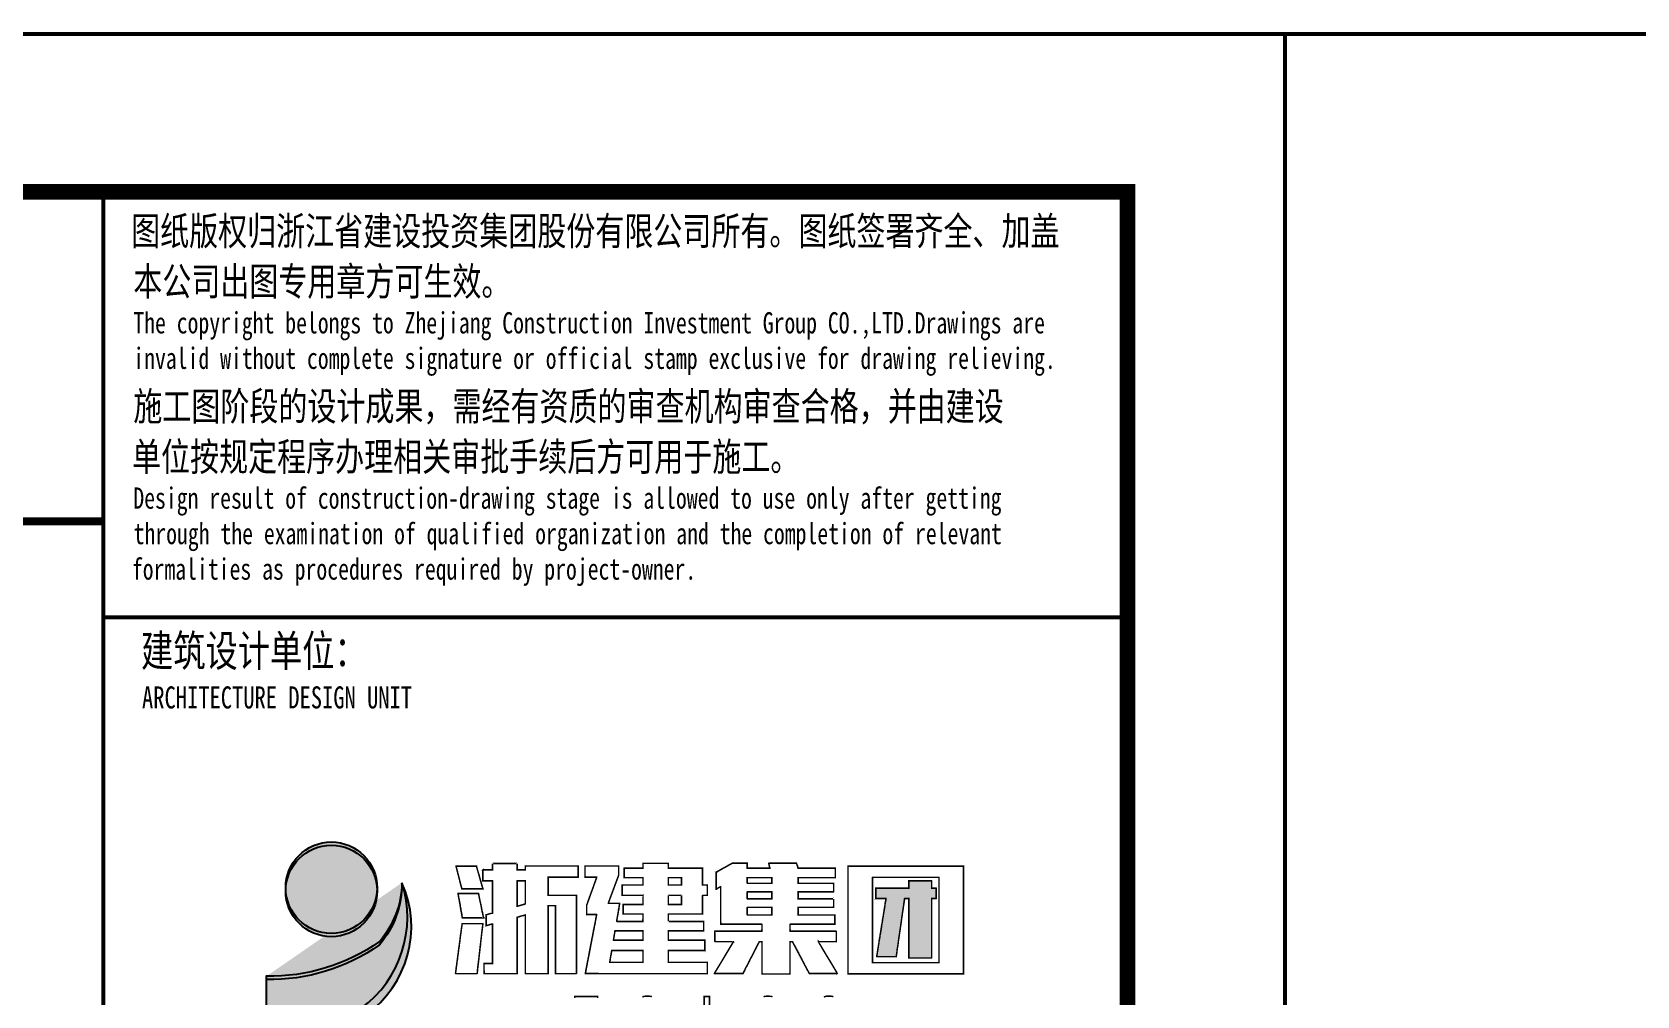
# Model space of a CAD drawing. Extents: x 1738711 to 2346805, y 1189731 to 2516152.
# Drawn here: x 2077614 to 2087799, y 2427618 to 2433732 of the extents above; entities that cross this region are included whole.
import ezdxf
from ezdxf.enums import TextEntityAlignment as Align

# ---------------------------------------------------------------- set-up
doc = ezdxf.new("R2010")
doc.units = 0
doc.header["$LTSCALE"] = 1000
doc.header["$MEASUREMENT"] = 0
for name, color, linetype in [('A-文字', 7, 'Continuous'), ('PUB_TAB', 7, 'Continuous'), ('TK', 4, 'Continuous')]:
    doc.layers.add(name, color=color, linetype=linetype)
doc.styles.add('宋体', font='SIMSUN.TTF', dxfattribs={"width": 0.75})

# ---------------------------------------------------------------- blocks, each defined once
blk = doc.blocks.new('资质')
h = blk.add_hatch(color=1)
h.dxf.hatch_style = 1
edge = h.paths.add_edge_path()
edge.add_arc((1697, 4285), 290, 0, 360)
h = blk.add_hatch(color=1)
h.dxf.hatch_style = 1
edge = h.paths.add_edge_path()
edge.add_arc((1697, 4264), 290, 0, 360)
h = blk.add_hatch(color=172)
h.dxf.hatch_style = 1
edge = h.paths.add_edge_path()
edge.add_arc((1560, 4326), 584, 319.0868, 358.9838, ccw=False)
edge.add_arc((1305, 4938), 1215, 269.0491, 305.0252, ccw=False)
edge.add_line((1284, 3723), (1284, 3353))
edge.add_arc((1232, 4706), 1354, 272.2027, 299.0239)
edge.add_arc((1467, 4096), 712, 306.3432, 377.9475)
h = blk.add_hatch(color=172)
h.dxf.hatch_style = 1
edge = h.paths.add_edge_path()
edge.add_arc((1548, 4309), 596, -40.4752, 0.596, ccw=False)
edge.add_arc((1305, 4917), 1215, 269.0491, 305.0252, ccw=False)
edge.add_line((1284, 3702), (1284, 3332))
edge.add_arc((1299, 4693), 1361, 269.4018, 296.9937)
edge.add_arc((1525, 4036), 680, 305.1311, 384.2469)
at = {"layer": 'A-文字'}
h = blk.add_hatch(color=256, dxfattribs=at)
h.dxf.hatch_style = 1
h.paths.add_polyline_path([(5507, 4216), (5518, 4216), (5524, 4216), (5534, 4216), (5535, 4217), (5535, 4242), (5535, 4255), (5535, 4280), (5534, 4282), (5524, 4282), (5518, 4282), (5507, 4282), (5507, 4300), (5507, 4309), (5507, 4327), (5505, 4329), (5449, 4329), (5420, 4329), (5364, 4329), (5364, 4328), (5362, 4328), (5362, 4310), (5362, 4301), (5362, 4282), (5278, 4282), (5236, 4282), (5153, 4282), (5152, 4280), (5152, 4256), (5152, 4243), (5152, 4218), (5152, 4217), (5153, 4216), (5178, 4216), (5191, 4216), (5217, 4216), (5217, 4214), (5217, 4213), (5216, 4208), (5216, 4206), (5215, 4201), (5214, 4199), (5214, 4198), (5214, 4196), (5213, 4190), (5212, 4187), (5211, 4180), (5211, 4178), (5211, 4177), (5211, 4176), (5210, 4169), (5209, 4166), (5208, 4159), (5208, 4158), (5208, 4157), (5207, 4155), (5207, 4150), (5206, 4148), (5205, 4143), (5205, 4141), (5205, 4140), (5205, 4138), (5204, 4132), (5203, 4129), (5202, 4122), (5202, 4120), (5202, 4119), (5201, 4117), (5200, 4111), (5200, 4108), (5199, 4101), (5198, 4100), (5198, 4099), (5198, 4097), (5197, 4090), (5196, 4087), (5195, 4081), (5195, 4079), (5195, 4078), (5195, 4076), (5194, 4071), (5194, 4069), (5193, 4064), (5192, 4062), (5192, 4061), (5192, 4059), (5191, 4053), (5190, 4050), (5189, 4043), (5189, 4042), (5189, 4041), (5189, 4039), (5188, 4032), (5187, 4029), (5186, 4023), (5186, 4021), (5186, 4020), (5185, 4018), (5184, 4012), (5184, 4009), (5183, 4002), (5182, 4000), (5182, 3999), (5182, 3997), (5181, 3991), (5180, 3988), (5179, 3981), (5179, 3980), (5179, 3979), (5179, 3977), (5178, 3972), (5178, 3970), (5177, 3965), (5176, 3963), (5176, 3962), (5176, 3960), (5175, 3954), (5174, 3951), (5173, 3944), (5173, 3942), (5173, 3941), (5173, 3939), (5172, 3933), (5171, 3930), (5170, 3923), (5170, 3922), (5170, 3921), (5169, 3919), (5168, 3912), (5168, 3909), (5167, 3903), (5166, 3901), (5166, 3900), (5166, 3898), (5165, 3893), (5165, 3891), (5164, 3886), (5164, 3884), (5164, 3883), (5163, 3881), (5162, 3875), (5162, 3872), (5161, 3865), (5160, 3864), (5160, 3863), (5160, 3861), (5160, 3858), (5159, 3856), (5159, 3853), (5158, 3851), (5158, 3849), (5159, 3847), (5208, 3847), (5232, 3847), (5281, 3847), (5282, 3849), (5284, 3862), (5285, 3868), (5287, 3881), (5287, 3883), (5287, 3884), (5287, 3885), (5290, 3906), (5292, 3916), (5295, 3937), (5295, 3938), (5295, 3939), (5295, 3941), (5298, 3959), (5299, 3969), (5302, 3987), (5302, 3989), (5302, 3990), (5303, 3991), (5305, 4010), (5307, 4019), (5309, 4038), (5310, 4040), (5310, 4041), (5310, 4042), (5313, 4061), (5314, 4070), (5317, 4089), (5317, 4090), (5317, 4091), (5317, 4093), (5320, 4111), (5321, 4121), (5324, 4139), (5324, 4141), (5325, 4142), (5325, 4143), (5327, 4162), (5329, 4172), (5331, 4190), (5332, 4192), (5332, 4193), (5332, 4194), (5333, 4202), (5334, 4205), (5335, 4213), (5335, 4215), (5336, 4216), (5346, 4216), (5352, 4216), (5362, 4216), (5362, 4065), (5362, 3990), (5362, 3840), (5364, 3839), (5420, 3839), (5449, 3839), (5506, 3839), (5507, 3841), (5507, 3991), (5507, 4066)])
at = {"color": 172}
for points in [[(2145, 4315, -0.175863), (2002, 3943, -0.158277), (1284, 3723), (1284, 3353, 0.117567), (1889, 3522, 0.323012)], [(2145, 4315, -0.18115), (2002, 3922, -0.158277), (1284, 3702), (1284, 3332, 0.120977), (1916, 3480, 0.359607)]]:
    blk.add_lwpolyline(points, format="xyb", close=True, dxfattribs=at)
at = {"color": 1}
for centre in [(1697, 4285), (1697, 4264)]:
    blk.add_circle(centre, 290, dxfattribs=at)
at = {"layer": 'A-文字', "const_width": 9.6}
for points in [[(2579, 4278), (2605, 4278), (2659, 4278), (2658, 4282), (2657, 4285), (2655, 4290), (2654, 4295), (2653, 4298), (2651, 4304), (2650, 4309), (2649, 4312), (2647, 4318), (2646, 4323), (2645, 4326), (2643, 4332), (2642, 4337), (2641, 4340), (2639, 4346), (2638, 4351), (2637, 4354), (2635, 4360), (2635, 4364), (2634, 4367), (2632, 4371), (2632, 4373), (2632, 4374), (2631, 4376), (2629, 4381), (2628, 4384), (2627, 4390), (2625, 4395), (2624, 4398), (2623, 4404), (2621, 4409), (2620, 4412), (2619, 4418), (2618, 4419), (2618, 4420), (2618, 4422), (2566, 4422), (2540, 4422), (2488, 4422), (2488, 4421), (2488, 4421), (2488, 4420), (2490, 4414), (2491, 4411), (2492, 4406), (2492, 4405), (2493, 4404), (2493, 4404), (2495, 4393), (2497, 4388), (2499, 4377), (2500, 4376), (2500, 4376), (2500, 4375), (2503, 4363), (2505, 4357), (2507, 4346), (2508, 4345), (2508, 4344), (2508, 4344), (2511, 4333), (2512, 4328), (2515, 4317), (2515, 4316), (2515, 4316), (2515, 4315), (2518, 4303), (2520, 4297), (2523, 4286), (2524, 4282), (2524, 4281), (2525, 4278)], [(2751, 3740), (2792, 3740), (2875, 3740), (2875, 3741), (2875, 3741), (2876, 3741), (2876, 3884), (2876, 3955), (2876, 4097), (2893, 4102), (2901, 4105), (2918, 4109), (2922, 4110), (2924, 4111), (2928, 4112), (2928, 3964), (2928, 3890), (2928, 3741), (2928, 3741), (2929, 3741), (2929, 3740), (2986, 3740), (3015, 3740), (3072, 3740), (3072, 3740), (3072, 3741), (3073, 3741), (3073, 3913), (3073, 3999), (3073, 4171), (3091, 4171), (3100, 4171), (3119, 4171), (3119, 3999), (3119, 3913), (3119, 3741), (3119, 3741), (3119, 3740), (3119, 3740), (3172, 3740), (3198, 3740), (3251, 3740), (3252, 3741), (3252, 3741), (3253, 3742), (3253, 3939), (3253, 4038), (3253, 4235), (3252, 4235), (3252, 4236), (3252, 4236), (3180, 4236), (3145, 4236), (3073, 4236), (3073, 4237), (3073, 4237), (3073, 4237), (3073, 4283), (3073, 4306), (3073, 4352), (3148, 4352), (3186, 4352), (3262, 4352), (3262, 4353), (3262, 4353), (3263, 4353), (3263, 4381), (3263, 4395), (3263, 4423), (3129, 4423), (3062, 4423), (2929, 4423), (2929, 4422), (2928, 4422), (2928, 4422), (2928, 4412), (2928, 4408), (2928, 4398), (2907, 4398), (2897, 4398), (2876, 4398), (2876, 4414), (2876, 4422), (2876, 4438), (2876, 4437), (2875, 4438), (2875, 4438), (2813, 4438), (2782, 4438), (2721, 4438), (2721, 4438), (2720, 4437), (2720, 4438), (2720, 4422), (2720, 4414), (2720, 4398), (2695, 4398), (2683, 4398), (2658, 4398), (2659, 4398), (2658, 4397), (2658, 4398), (2658, 4370), (2658, 4356), (2658, 4328), (2682, 4328), (2695, 4328), (2719, 4328), (2719, 4327), (2719, 4327), (2720, 4327), (2720, 4246), (2720, 4206), (2720, 4125), (2719, 4125), (2718, 4124), (2718, 4123), (2710, 4122), (2707, 4121), (2699, 4119), (2693, 4117), (2690, 4116), (2684, 4114), (2682, 4114), (2681, 4114), (2680, 4113), (2680, 4113), (2679, 4113), (2679, 4113), (2679, 4085), (2679, 4072), (2679, 4044), (2687, 4046), (2690, 4047), (2698, 4049), (2706, 4052), (2711, 4053), (2719, 4054), (2719, 4054), (2720, 4054), (2720, 4054), (2720, 3954), (2720, 3904), (2720, 3804), (2699, 3804), (2688, 3804), (2667, 3804), (2667, 3804), (2667, 3803), (2666, 3803), (2666, 3784), (2666, 3774), (2666, 3754), (2667, 3754), (2667, 3754), (2667, 3754), (2667, 3749), (2667, 3746), (2667, 3741), (2668, 3741), (2668, 3740), (2668, 3740)], [(3666, 3740), (3805, 3740), (4083, 3740), (4083, 3740), (4083, 3741), (4083, 3741), (4083, 3768), (4083, 3782), (4083, 3810), (4083, 3810), (4083, 3810), (4083, 3811), (3984, 3811), (3935, 3811), (3836, 3811), (3836, 3841), (3836, 3856), (3836, 3887), (3928, 3887), (3974, 3887), (4066, 3887), (4066, 3887), (4066, 3888), (4067, 3887), (4067, 3913), (4067, 3926), (4067, 3952), (3975, 3952), (3929, 3952), (3837, 3952), (3837, 3952), (3836, 3953), (3836, 3953), (3836, 3976), (3836, 3988), (3836, 4011), (3836, 4011), (3837, 4011), (3837, 4011), (3926, 4011), (3970, 4011), (4059, 4011), (4059, 4012), (4060, 4012), (4060, 4012), (4060, 4035), (4060, 4047), (4060, 4070), (4060, 4070), (4059, 4070), (4059, 4071), (3970, 4071), (3926, 4071), (3837, 4071), (3837, 4071), (3836, 4072), (3836, 4071), (3836, 4090), (3836, 4099), (3836, 4118), (3923, 4118), (3966, 4118), (4052, 4118), (4052, 4119), (4052, 4119), (4053, 4119), (4053, 4165), (4053, 4188), (4053, 4235), (4053, 4235), (4054, 4236), (4054, 4236), (4066, 4236), (4071, 4236), (4083, 4236), (4083, 4237), (4083, 4237), (4083, 4237), (4083, 4262), (4083, 4275), (4083, 4300), (4083, 4301), (4082, 4301), (4082, 4302), (4070, 4302), (4065, 4302), (4053, 4302), (4054, 4302), (4053, 4302), (4053, 4302), (4053, 4345), (4053, 4366), (4053, 4408), (4052, 4408), (4052, 4409), (4052, 4409), (3966, 4409), (3923, 4409), (3836, 4409), (3836, 4420), (3836, 4426), (3836, 4438), (3836, 4438), (3835, 4438), (3835, 4439), (3771, 4439), (3739, 4439), (3675, 4439), (3675, 4439), (3675, 4438), (3675, 4438), (3675, 4426), (3675, 4421), (3675, 4409), (3627, 4409), (3604, 4409), (3556, 4409), (3556, 4409), (3556, 4408), (3555, 4408), (3555, 4385), (3555, 4373), (3555, 4350), (3556, 4350), (3556, 4349), (3556, 4349), (3604, 4349), (3627, 4349), (3675, 4349), (3675, 4330), (3675, 4320), (3675, 4302), (3623, 4302), (3597, 4302), (3545, 4302), (3545, 4301), (3544, 4301), (3543, 4301), (3543, 4275), (3543, 4262), (3543, 4236), (3595, 4236), (3621, 4236), (3673, 4236), (3673, 4236), (3674, 4235), (3675, 4236), (3675, 4213), (3675, 4201), (3675, 4178), (3624, 4178), (3599, 4178), (3549, 4178), (3549, 4154), (3549, 4143), (3549, 4119), (3549, 4119), (3549, 4119), (3549, 4118), (3600, 4118), (3625, 4118), (3675, 4118), (3675, 4099), (3675, 4090), (3675, 4071), (3674, 4072), (3674, 4071), (3674, 4071), (3608, 4071), (3575, 4071), (3509, 4071), (3508, 4072), (3508, 4073), (3508, 4075), (3513, 4104), (3516, 4118), (3520, 4147), (3521, 4148), (3521, 4149), (3521, 4150), (3523, 4163), (3524, 4169), (3526, 4182), (3527, 4183), (3527, 4184), (3527, 4186), (3498, 4186), (3484, 4186), (3455, 4186), (3455, 4186), (3455, 4187), (3455, 4188), (3481, 4258), (3494, 4293), (3520, 4363), (3520, 4387), (3520, 4399), (3520, 4423), (3435, 4423), (3392, 4423), (3307, 4423), (3307, 4423), (3307, 4422), (3307, 4422), (3307, 4394), (3307, 4381), (3307, 4353), (3307, 4353), (3307, 4353), (3307, 4352), (3337, 4352), (3351, 4352), (3381, 4352), (3381, 4352), (3381, 4351), (3381, 4350), (3378, 4343), (3377, 4339), (3374, 4332), (3373, 4329), (3373, 4327), (3372, 4324), (3370, 4321), (3370, 4319), (3368, 4316), (3367, 4312), (3367, 4311), (3366, 4308), (3363, 4301), (3362, 4298), (3360, 4292), (3359, 4288), (3358, 4287), (3357, 4284), (3356, 4280), (3355, 4278), (3354, 4275), (3353, 4272), (3352, 4270), (3351, 4267), (3349, 4260), (3347, 4257), (3345, 4251), (3344, 4248), (3343, 4246), (3342, 4243), (3340, 4236), (3339, 4233), (3336, 4227), (3335, 4224), (3335, 4222), (3334, 4219), (3332, 4215), (3332, 4214), (3330, 4210), (3329, 4207), (3329, 4205), (3328, 4202), (3325, 4196), (3324, 4193), (3322, 4186), (3321, 4183), (3320, 4181), (3319, 4178), (3318, 4176), (3317, 4174), (3317, 4172), (3317, 4149), (3317, 4138), (3317, 4115), (3317, 4116), (3317, 4115), (3317, 4115), (3342, 4115), (3355, 4115), (3380, 4115), (3381, 4114), (3381, 4113), (3380, 4112), (3380, 4111), (3380, 4110), (3380, 4108), (3378, 4101), (3378, 4098), (3376, 4091), (3376, 4090), (3376, 4089), (3376, 4087), (3374, 4081), (3374, 4077), (3372, 4071), (3372, 4069), (3372, 4068), (3372, 4067), (3371, 4061), (3370, 4059), (3369, 4053), (3369, 4052), (3369, 4051), (3368, 4049), (3367, 4043), (3366, 4039), (3365, 4033), (3365, 4031), (3365, 4030), (3364, 4029), (3363, 4023), (3363, 4021), (3362, 4015), (3361, 4014), (3361, 4013), (3361, 4011), (3360, 4005), (3359, 4001), (3358, 3995), (3357, 3993), (3357, 3992), (3357, 3991), (3356, 3984), (3355, 3981), (3354, 3974), (3353, 3973), (3353, 3972), (3353, 3970), (3352, 3965), (3351, 3962), (3350, 3957), (3350, 3955), (3350, 3954), (3350, 3953), (3348, 3946), (3348, 3943), (3346, 3936), (3346, 3935), (3346, 3934), (3346, 3932), (3344, 3925), (3344, 3922), (3342, 3915), (3342, 3914), (3342, 3913), (3342, 3911), (3341, 3906), (3340, 3903), (3339, 3898), (3339, 3897), (3339, 3896), (3338, 3894), (3337, 3887), (3336, 3884), (3335, 3877), (3335, 3876), (3335, 3875), (3334, 3873), (3333, 3868), (3333, 3865), (3332, 3860), (3331, 3858), (3331, 3858), (3331, 3856), (3330, 3849), (3329, 3846), (3328, 3839), (3327, 3838), (3327, 3837), (3327, 3835), (3326, 3829), (3325, 3825), (3324, 3819), (3323, 3817), (3323, 3816), (3323, 3815), (3322, 3809), (3321, 3807), (3320, 3801), (3320, 3800), (3320, 3799), (3320, 3797), (3318, 3791), (3318, 3787), (3316, 3781), (3316, 3779), (3316, 3778), (3316, 3777), (3314, 3770), (3314, 3767), (3312, 3760), (3312, 3758), (3312, 3758), (3312, 3756), (3311, 3751), (3310, 3748), (3309, 3743), (3309, 3742), (3309, 3741), (3310, 3741), (3341, 3741), (3357, 3741), (3388, 3741), (3388, 3740), (3388, 3740), (3388, 3740)], [(4501, 3737), (4537, 3737), (4607, 3737), (4607, 3738), (4608, 3738), (4608, 3738), (4608, 3820), (4608, 3860), (4608, 3942), (4609, 3942), (4609, 3942), (4609, 3943), (4614, 3943), (4617, 3943), (4623, 3943), (4624, 3941), (4624, 3941), (4625, 3939), (4627, 3935), (4628, 3933), (4631, 3929), (4631, 3929), (4631, 3928), (4631, 3928), (4633, 3924), (4634, 3922), (4637, 3917), (4637, 3917), (4637, 3917), (4637, 3917), (4640, 3912), (4641, 3910), (4643, 3905), (4644, 3905), (4644, 3904), (4644, 3904), (4646, 3900), (4647, 3898), (4649, 3893), (4650, 3893), (4650, 3893), (4650, 3893), (4652, 3889), (4653, 3886), (4655, 3882), (4656, 3882), (4656, 3882), (4656, 3881), (4658, 3877), (4659, 3875), (4661, 3871), (4662, 3871), (4662, 3870), (4662, 3870), (4664, 3866), (4665, 3864), (4667, 3859), (4668, 3859), (4668, 3859), (4668, 3859), (4670, 3854), (4672, 3852), (4674, 3847), (4674, 3846), (4674, 3846), (4675, 3846), (4677, 3842), (4678, 3840), (4680, 3835), (4680, 3835), (4680, 3835), (4681, 3835), (4683, 3830), (4684, 3828), (4686, 3824), (4686, 3824), (4686, 3824), (4687, 3823), (4689, 3819), (4690, 3817), (4692, 3813), (4692, 3812), (4692, 3812), (4693, 3812), (4695, 3807), (4696, 3805), (4699, 3800), (4699, 3800), (4699, 3800), (4699, 3799), (4701, 3795), (4702, 3793), (4705, 3789), (4705, 3788), (4705, 3788), (4705, 3788), (4707, 3784), (4708, 3782), (4711, 3777), (4711, 3777), (4711, 3777), (4711, 3777), (4713, 3772), (4714, 3770), (4717, 3766), (4717, 3766), (4717, 3766), (4717, 3765), (4719, 3761), (4721, 3759), (4723, 3755), (4726, 3749), (4727, 3746), (4731, 3741), (4801, 3741), (4836, 3741), (4906, 3741), (4906, 3740), (4906, 3740), (4906, 3740), (4907, 3741), (4907, 3742), (4907, 3743), (4860, 3822), (4836, 3861), (4789, 3940), (4789, 3941), (4789, 3941), (4789, 3942), (4789, 3942), (4789, 3943), (4789, 3943), (4789, 3944), (4790, 3943), (4790, 3943), (4834, 3943), (4856, 3943), (4900, 3943), (4901, 3943), (4901, 3944), (4902, 3944), (4902, 3970), (4902, 3982), (4902, 4007), (4901, 4008), (4901, 4008), (4900, 4009), (4784, 4009), (4725, 4009), (4609, 4009), (4609, 4009), (4609, 4010), (4608, 4009), (4608, 4026), (4608, 4034), (4608, 4051), (4609, 4052), (4609, 4052), (4610, 4053), (4723, 4053), (4779, 4053), (4892, 4053), (4892, 4077), (4892, 4088), (4892, 4112), (4800, 4112), (4753, 4112), (4660, 4112), (4660, 4113), (4660, 4113), (4660, 4113), (4660, 4131), (4660, 4141), (4660, 4159), (4660, 4159), (4660, 4160), (4660, 4160), (4750, 4160), (4795, 4160), (4884, 4160), (4884, 4161), (4885, 4161), (4885, 4161), (4885, 4182), (4885, 4192), (4885, 4214), (4885, 4213), (4884, 4214), (4884, 4214), (4795, 4214), (4750, 4214), (4660, 4214), (4660, 4215), (4660, 4215), (4660, 4215), (4660, 4232), (4660, 4241), (4660, 4258), (4660, 4258), (4660, 4258), (4660, 4259), (4750, 4259), (4795, 4259), (4884, 4259), (4884, 4259), (4885, 4260), (4885, 4260), (4885, 4281), (4885, 4291), (4885, 4312), (4885, 4312), (4884, 4312), (4884, 4313), (4795, 4313), (4750, 4313), (4660, 4313), (4660, 4313), (4660, 4314), (4660, 4314), (4660, 4328), (4660, 4335), (4660, 4349), (4754, 4349), (4801, 4349), (4895, 4349), (4895, 4350), (4896, 4351), (4896, 4352), (4896, 4374), (4896, 4385), (4896, 4407), (4896, 4408), (4895, 4408), (4895, 4409), (4801, 4409), (4754, 4409), (4660, 4409), (4660, 4409), (4660, 4410), (4659, 4410), (4656, 4420), (4654, 4425), (4651, 4434), (4650, 4436), (4650, 4437), (4649, 4440), (4579, 4440), (4544, 4440), (4474, 4440), (4473, 4439), (4473, 4438), (4473, 4438), (4475, 4431), (4476, 4427), (4477, 4420), (4478, 4417), (4478, 4415), (4479, 4412), (4480, 4411), (4480, 4410), (4480, 4409), (4422, 4409), (4394, 4409), (4337, 4409), (4337, 4409), (4337, 4410), (4336, 4410), (4336, 4422), (4336, 4428), (4336, 4440), (4298, 4440), (4279, 4440), (4241, 4440), (4200, 4417), (4180, 4406), (4139, 4383), (4140, 4382), (4139, 4382), (4139, 4382), (4139, 4339), (4139, 4318), (4139, 4276), (4140, 4276), (4142, 4276), (4143, 4277), (4152, 4283), (4157, 4286), (4168, 4291), (4168, 4291), (4168, 4291), (4168, 4291), (4168, 4196), (4168, 4148), (4168, 4053), (4169, 4054), (4169, 4053), (4169, 4053), (4272, 4053), (4324, 4053), (4428, 4053), (4429, 4052), (4429, 4052), (4430, 4051), (4430, 4034), (4430, 4026), (4430, 4009), (4429, 4010), (4429, 4009), (4429, 4009), (4310, 4009), (4251, 4009), (4133, 4009), (4133, 4008), (4132, 4007), (4131, 4007), (4131, 3982), (4131, 3970), (4131, 3945), (4132, 3944), (4133, 3944), (4133, 3943), (4178, 3943), (4201, 3943), (4247, 3943), (4247, 3943), (4247, 3943), (4248, 3943), (4248, 3943), (4249, 3941), (4248, 3941), (4200, 3861), (4177, 3822), (4129, 3743), (4129, 3742), (4129, 3741), (4129, 3741), (4201, 3741), (4237, 3741), (4309, 3741), (4309, 3742), (4310, 3742), (4311, 3743), (4314, 3750), (4316, 3753), (4319, 3760), (4319, 3760), (4320, 3760), (4320, 3761), (4325, 3772), (4328, 3778), (4334, 3789), (4334, 3789), (4334, 3789), (4335, 3789), (4340, 3800), (4343, 3805), (4348, 3816), (4348, 3816), (4348, 3816), (4349, 3817), (4354, 3828), (4357, 3834), (4363, 3845), (4363, 3845), (4363, 3845), (4363, 3845), (4369, 3856), (4371, 3861), (4377, 3872), (4377, 3872), (4377, 3873), (4377, 3873), (4383, 3884), (4386, 3890), (4391, 3901), (4391, 3901), (4392, 3901), (4392, 3901), (4397, 3912), (4400, 3917), (4405, 3928), (4405, 3928), (4406, 3929), (4406, 3929), (4409, 3934), (4410, 3937), (4413, 3942), (4413, 3942), (4413, 3942), (4413, 3943), (4419, 3943), (4422, 3943), (4429, 3943), (4429, 3942), (4429, 3942), (4430, 3942), (4430, 3860), (4430, 3820), (4430, 3738), (4430, 3738), (4431, 3738), (4431, 3737)], [(5269, 3739), (5415, 3739), (5709, 3739), (5709, 4012), (5709, 4148), (5709, 4422), (5415, 4422), (5269, 4422), (4976, 4422), (4976, 4148), (4976, 4012), (4976, 3739)], [(2880, 4168), (2881, 4169), (2884, 4169), (2898, 4173), (2906, 4175), (2920, 4180), (2922, 4179), (2923, 4180), (2925, 4181), (2926, 4181), (2927, 4181), (2928, 4182), (2928, 4240), (2928, 4269), (2928, 4327), (2928, 4327), (2927, 4327), (2927, 4328), (2907, 4328), (2897, 4328), (2877, 4328), (2877, 4327), (2876, 4327), (2876, 4327), (2876, 4263), (2876, 4231), (2876, 4167), (2876, 4167), (2877, 4167), (2877, 4168)], [(3869, 4302), (3886, 4302), (3919, 4302), (3919, 4320), (3919, 4330), (3919, 4349), (3886, 4349), (3869, 4349), (3836, 4349), (3836, 4330), (3836, 4320), (3836, 4302)], [(4399, 4313), (4430, 4313), (4491, 4313), (4491, 4313), (4491, 4314), (4492, 4314), (4492, 4328), (4492, 4335), (4492, 4349), (4430, 4349), (4399, 4349), (4337, 4349), (4337, 4349), (4337, 4348), (4336, 4348), (4336, 4335), (4336, 4328), (4336, 4315), (4337, 4314), (4337, 4314), (4338, 4313)], [(5300, 3809), (5384, 3809), (5552, 3809), (5552, 3810), (5553, 3810), (5553, 3810), (5553, 4026), (5553, 4134), (5553, 4350), (5553, 4350), (5552, 4351), (5552, 4351), (5384, 4351), (5300, 4351), (5132, 4351), (5132, 4351), (5131, 4350), (5131, 4350), (5131, 4134), (5131, 4026), (5131, 3810), (5131, 3810), (5132, 3810), (5132, 3809)], [(5420, 3839), (5449, 3839), (5506, 3839), (5506, 3839), (5507, 3840), (5507, 3840), (5507, 3991), (5507, 4066), (5507, 4216), (5518, 4216), (5524, 4216), (5534, 4216), (5534, 4217), (5535, 4217), (5535, 4217), (5535, 4242), (5535, 4255), (5535, 4281), (5535, 4281), (5534, 4281), (5534, 4282), (5524, 4282), (5518, 4282), (5508, 4282), (5508, 4282), (5508, 4282), (5507, 4282), (5507, 4300), (5507, 4309), (5507, 4327), (5506, 4328), (5506, 4328), (5505, 4329), (5449, 4329), (5420, 4329), (5364, 4329), (5364, 4328), (5363, 4328), (5362, 4328), (5362, 4310), (5362, 4301), (5362, 4282), (5362, 4282), (5362, 4282), (5362, 4282), (5278, 4282), (5236, 4282), (5152, 4282), (5152, 4281), (5152, 4281), (5152, 4281), (5152, 4256), (5152, 4243), (5152, 4218), (5152, 4217), (5153, 4217), (5152, 4216), (5178, 4216), (5191, 4216), (5217, 4216), (5217, 4215), (5217, 4214), (5217, 4213), (5216, 4208), (5216, 4206), (5215, 4201), (5214, 4199), (5214, 4198), (5214, 4196), (5213, 4190), (5212, 4187), (5211, 4180), (5211, 4178), (5211, 4177), (5211, 4176), (5210, 4169), (5209, 4166), (5208, 4159), (5208, 4158), (5208, 4157), (5207, 4155), (5207, 4150), (5206, 4148), (5205, 4143), (5205, 4141), (5205, 4140), (5205, 4138), (5204, 4132), (5203, 4129), (5202, 4122), (5202, 4120), (5202, 4119), (5201, 4117), (5200, 4111), (5200, 4108), (5199, 4101), (5198, 4100), (5198, 4099), (5198, 4097), (5197, 4090), (5196, 4087), (5195, 4081), (5195, 4079), (5195, 4078), (5195, 4076), (5194, 4071), (5194, 4069), (5193, 4064), (5192, 4062), (5192, 4061), (5192, 4059), (5191, 4053), (5190, 4050), (5189, 4043), (5189, 4042), (5189, 4041), (5189, 4039), (5188, 4032), (5187, 4029), (5186, 4023), (5186, 4021), (5186, 4020), (5185, 4018), (5184, 4012), (5184, 4009), (5183, 4002), (5182, 4000), (5182, 3999), (5182, 3997), (5181, 3991), (5180, 3988), (5179, 3981), (5179, 3980), (5179, 3979), (5179, 3977), (5178, 3972), (5178, 3970), (5177, 3965), (5176, 3963), (5176, 3962), (5176, 3960), (5175, 3954), (5174, 3951), (5173, 3944), (5173, 3942), (5173, 3941), (5173, 3939), (5172, 3933), (5171, 3930), (5170, 3923), (5170, 3922), (5170, 3921), (5169, 3919), (5168, 3912), (5168, 3909), (5167, 3903), (5166, 3901), (5166, 3900), (5166, 3898), (5165, 3893), (5165, 3891), (5164, 3886), (5164, 3884), (5164, 3883), (5163, 3881), (5162, 3875), (5162, 3872), (5161, 3865), (5160, 3864), (5160, 3863), (5160, 3861), (5160, 3858), (5159, 3856), (5159, 3853), (5158, 3851), (5158, 3849), (5159, 3847), (5208, 3847), (5232, 3847), (5281, 3847), (5281, 3848), (5282, 3848), (5282, 3849), (5284, 3862), (5285, 3868), (5287, 3881), (5287, 3883), (5287, 3884), (5287, 3885), (5290, 3906), (5292, 3916), (5295, 3937), (5295, 3938), (5295, 3939), (5295, 3941), (5298, 3959), (5299, 3969), (5302, 3987), (5302, 3989), (5302, 3990), (5303, 3991), (5305, 4010), (5307, 4019), (5309, 4038), (5310, 4040), (5310, 4041), (5310, 4042), (5313, 4061), (5314, 4070), (5317, 4089), (5317, 4090), (5317, 4091), (5317, 4093), (5320, 4111), (5321, 4121), (5324, 4139), (5324, 4141), (5325, 4142), (5325, 4143), (5327, 4162), (5329, 4172), (5331, 4190), (5332, 4192), (5332, 4193), (5332, 4194), (5333, 4202), (5334, 4205), (5335, 4213), (5335, 4214), (5335, 4215), (5336, 4216), (5346, 4216), (5352, 4216), (5362, 4216), (5362, 4065), (5362, 3990), (5362, 3839), (5363, 3839), (5363, 3839), (5363, 3839)], [(2582, 4094), (2608, 4094), (2662, 4094), (2662, 4095), (2663, 4095), (2662, 4096), (2659, 4111), (2658, 4118), (2655, 4133), (2655, 4134), (2654, 4134), (2654, 4135), (2650, 4155), (2648, 4166), (2644, 4186), (2644, 4187), (2644, 4187), (2643, 4188), (2639, 4208), (2637, 4218), (2633, 4238), (2633, 4239), (2633, 4240), (2633, 4241), (2632, 4244), (2632, 4245), (2631, 4248), (2631, 4248), (2631, 4248), (2631, 4248), (2579, 4248), (2553, 4248), (2501, 4248), (2501, 4247), (2501, 4247), (2501, 4246), (2502, 4242), (2502, 4241), (2503, 4238), (2503, 4236), (2503, 4236), (2503, 4234), (2504, 4231), (2504, 4229), (2505, 4226), (2505, 4225), (2505, 4224), (2505, 4223), (2506, 4220), (2506, 4218), (2507, 4215), (2508, 4211), (2508, 4208), (2509, 4204), (2509, 4201), (2510, 4199), (2510, 4196), (2510, 4195), (2511, 4194), (2511, 4193), (2511, 4190), (2512, 4188), (2512, 4185), (2512, 4184), (2513, 4183), (2513, 4182), (2513, 4178), (2514, 4177), (2514, 4174), (2514, 4172), (2515, 4172), (2515, 4170), (2515, 4167), (2516, 4165), (2516, 4162), (2516, 4161), (2517, 4160), (2517, 4159), (2517, 4156), (2518, 4154), (2518, 4151), (2518, 4149), (2519, 4149), (2519, 4147), (2519, 4144), (2520, 4143), (2520, 4139), (2520, 4138), (2521, 4137), (2521, 4136), (2521, 4133), (2522, 4131), (2522, 4128), (2522, 4127), (2523, 4126), (2523, 4125), (2523, 4122), (2524, 4120), (2524, 4117), (2524, 4115), (2525, 4115), (2525, 4113), (2525, 4110), (2526, 4109), (2526, 4105), (2527, 4101), (2527, 4099), (2528, 4094)], [(3869, 4178), (3886, 4178), (3919, 4178), (3919, 4201), (3919, 4213), (3919, 4236), (3919, 4235), (3918, 4236), (3918, 4236), (3886, 4236), (3869, 4236), (3837, 4236), (3837, 4236), (3836, 4235), (3836, 4236), (3836, 4213), (3836, 4201), (3836, 4178)], [(4399, 4214), (4430, 4214), (4491, 4214), (4491, 4215), (4491, 4215), (4492, 4215), (4492, 4232), (4492, 4241), (4492, 4258), (4491, 4258), (4491, 4258), (4491, 4259), (4430, 4259), (4399, 4259), (4338, 4259), (4337, 4258), (4337, 4258), (4336, 4257), (4336, 4241), (4336, 4232), (4336, 4216), (4337, 4215), (4337, 4215), (4338, 4214)], [(4399, 4112), (4429, 4112), (4490, 4112), (4490, 4113), (4491, 4113), (4492, 4113), (4492, 4131), (4492, 4141), (4492, 4159), (4491, 4159), (4491, 4160), (4491, 4160), (4430, 4160), (4399, 4160), (4338, 4160), (4337, 4159), (4337, 4159), (4336, 4158), (4336, 4141), (4336, 4132), (4336, 4114), (4337, 4113), (4337, 4113), (4338, 4112)], [(2540, 3740), (2567, 3740), (2621, 3740), (2622, 3741), (2623, 3742), (2622, 3743), (2623, 3744), (2623, 3745), (2623, 3746), (2623, 3751), (2624, 3753), (2624, 3758), (2624, 3760), (2625, 3761), (2625, 3763), (2625, 3768), (2626, 3771), (2626, 3775), (2626, 3778), (2627, 3779), (2627, 3781), (2627, 3786), (2628, 3788), (2628, 3793), (2628, 3795), (2629, 3796), (2629, 3798), (2629, 3803), (2630, 3805), (2630, 3810), (2630, 3812), (2631, 3813), (2631, 3815), (2631, 3820), (2632, 3823), (2632, 3827), (2632, 3830), (2633, 3831), (2633, 3833), (2634, 3840), (2634, 3844), (2635, 3851), (2635, 3853), (2635, 3854), (2635, 3856), (2636, 3861), (2636, 3863), (2637, 3868), (2637, 3870), (2637, 3871), (2637, 3873), (2638, 3878), (2638, 3881), (2639, 3885), (2639, 3888), (2639, 3889), (2639, 3891), (2640, 3896), (2640, 3898), (2641, 3903), (2641, 3905), (2641, 3906), (2641, 3908), (2642, 3915), (2643, 3919), (2643, 3926), (2644, 3928), (2644, 3929), (2644, 3931), (2645, 3936), (2645, 3939), (2645, 3943), (2646, 3946), (2646, 3947), (2646, 3949), (2647, 3954), (2647, 3956), (2647, 3961), (2648, 3963), (2648, 3964), (2648, 3966), (2649, 3971), (2649, 3973), (2649, 3978), (2650, 3980), (2650, 3981), (2650, 3983), (2651, 3991), (2651, 3994), (2652, 4001), (2652, 4004), (2653, 4005), (2653, 4007), (2653, 4012), (2654, 4014), (2654, 4019), (2654, 4021), (2655, 4022), (2655, 4024), (2655, 4029), (2656, 4031), (2656, 4036), (2656, 4038), (2657, 4039), (2657, 4041), (2657, 4046), (2658, 4049), (2658, 4053), (2659, 4055), (2659, 4056), (2658, 4057), (2606, 4057), (2580, 4057), (2528, 4057), (2528, 4057), (2527, 4056), (2526, 4055), (2526, 4050), (2526, 4047), (2525, 4041), (2522, 4021), (2521, 4011), (2518, 3991), (2518, 3987), (2517, 3985), (2517, 3981), (2516, 3977), (2516, 3974), (2515, 3970), (2513, 3952), (2512, 3943), (2509, 3925), (2509, 3921), (2509, 3919), (2508, 3915), (2508, 3911), (2507, 3909), (2507, 3905), (2506, 3901), (2506, 3899), (2505, 3895), (2503, 3877), (2502, 3868), (2499, 3850), (2499, 3846), (2499, 3844), (2498, 3840), (2498, 3836), (2497, 3834), (2497, 3830), (2496, 3826), (2496, 3824), (2495, 3819), (2493, 3802), (2492, 3793), (2489, 3775), (2489, 3771), (2489, 3769), (2488, 3765), (2487, 3755), (2486, 3750), (2485, 3741), (2485, 3741), (2486, 3740), (2486, 3740)], [(3562, 3952), (3600, 3952), (3674, 3952), (3674, 3952), (3674, 3953), (3675, 3953), (3675, 3976), (3675, 3988), (3675, 4011), (3674, 4011), (3674, 4011), (3674, 4011), (3604, 4011), (3568, 4011), (3498, 4011), (3497, 4010), (3497, 4010), (3497, 4008), (3497, 4007), (3496, 4007), (3496, 4006), (3495, 3997), (3494, 3992), (3492, 3982), (3492, 3981), (3492, 3980), (3492, 3979), (3490, 3969), (3489, 3964), (3488, 3955), (3487, 3954), (3487, 3953), (3488, 3952)], [(3548, 3811), (3590, 3811), (3675, 3811), (3675, 3841), (3675, 3856), (3675, 3887), (3596, 3887), (3556, 3887), (3477, 3887), (3476, 3885), (3476, 3884), (3476, 3883), (3473, 3865), (3471, 3856), (3468, 3839), (3468, 3837), (3468, 3837), (3468, 3835), (3466, 3827), (3466, 3823), (3464, 3815), (3464, 3814), (3464, 3813), (3464, 3811)], [(4076, 3386), (4083, 3386), (4096, 3386), (4096, 3387), (4097, 3387), (4097, 3388), (4097, 3470), (4097, 3511), (4097, 3594), (4097, 3594), (4097, 3594), (4097, 3595), (4083, 3595), (4076, 3595), (4063, 3595), (4063, 3511), (4063, 3470), (4063, 3387), (4063, 3387), (4064, 3386), (4063, 3386)]]:
    blk.add_lwpolyline(points, close=True, dxfattribs=at)
for points in [[(3387, 3585), (3387, 3595), (3329, 3595), (3299, 3595), (3241, 3595), (3241, 3586)], [(3731, 3594), (3728, 3595), (3726, 3595), (3723, 3596), (3719, 3596), (3717, 3596), (3713, 3597), (3706, 3597), (3702, 3597), (3695, 3597), (3685, 3596), (3680, 3595), (3671, 3591)], [(4497, 3593), (4494, 3594), (4490, 3595), (4487, 3596), (4486, 3596), (4483, 3596), (4480, 3596), (4479, 3596), (4477, 3597), (4469, 3597), (4466, 3597), (4458, 3597), (4456, 3596), (4455, 3596), (4453, 3596), (4450, 3596), (4449, 3596), (4446, 3595), (4442, 3594), (4440, 3593)], [(4883, 3594), (4880, 3595), (4878, 3595), (4875, 3596), (4871, 3596), (4869, 3596), (4866, 3597), (4858, 3597), (4854, 3597), (4847, 3597), (4837, 3596), (4832, 3595), (4823, 3591)]]:
    blk.add_lwpolyline(points, dxfattribs=at)
at = {"layer": 'TK', "color": 7, "const_width": 25}
for points in [[(250, 6000), (6750, 6000), (6750, 8700), (250, 8700)], [(250, 8700), (6750, 8700), (6750, 0), (250, 0)]]:
    blk.add_lwpolyline(points, close=True, dxfattribs=at)
at = {"layer": 'TK', "color": 7, "style": '宋体', "width": 0.75}
for s, height, p in [('图纸版权归浙江省建设投资集团股份有限公司所有。图纸签署齐全、加盖', 180, (426, 8361)), ('本公司出图专用章方可生效。', 180, (440, 8041)), ('The copyright belongs to Zhejiang Construction Investment Group CO.,LTD.Drawings are ', 135, (440, 7801)), ('invalid without complete signature or official stamp exclusive for drawing relieving.', 135, (440, 7576)), ('施工图阶段的设计成果，需经有资质的审查机构审查合格，并由建设', 180, (440, 7249)), ('单位按规定程序办理相关审批手续后方可用于施工。', 180, (432, 6929)), ('Design result of construction-drawing stage is allowed to use only after getting ', 135, (440, 6689)), ('through the examination of qualified organization and the completion of relevant ', 135, (442, 6464)), ('formalities as procedures required by project-owner.', 135, (431, 6239)), ('建筑设计单位：', 200, (489, 5688)), ('ARCHITECTURE DESIGN UNIT', 140, (495, 5422))]:
    blk.add_text(s, height=height, dxfattribs=at).set_placement(p)
blk = doc.blocks.new('hjashrtahreahe')
at = {"layer": 'TK', "color": 7, "const_width": 25}
blk.add_lwpolyline([(0, 59400), (84100, 59400), (84100, 0), (0, 0)], close=True, dxfattribs=at)
at = {"layer": 'TK', "color": 3, "const_width": 100}
blk.add_lwpolyline([(2500, 1000), (2500, 58400), (83100, 58400), (83100, 1000)], close=True, dxfattribs=at)
at = {"layer": 'TK', "color": 7, "const_width": 25}
blk.add_lwpolyline([(76600, 58400), (76600, 1000)], dxfattribs=at)
at = {"layer": 'TK', "color": 1}
blk.add_blockref('资质', (76350, 49700), dxfattribs=at)
at = {"layer": 'TK', "style": '宋体', "width": 0.75}
for tag, height, p in [('项目负责人', 350, (6003, 57089)), ('专业负责人', 350, (6003, 56224)), ('设计人', 350, (6003, 55419)), ('版号1', 250, (77304, 22193)), ('时间1', 250, (82405, 22193)), ('版号2', 250, (77304, 21593)), ('时间2', 250, (82405, 21593)), ('版号3', 250, (77304, 20993)), ('时间3', 250, (82405, 20993)), ('建筑会签', 0.0001, (78978, 2403)), ('电气会签', 0.0001, (82128, 2403)), ('结构会签', 0.0001, (78978, 1803)), ('暖通会签', 0.0001, (82128, 1803)), ('给排水会签', 0.0001, (78978, 1250)), ('智能化会签', 0.0001, (82128, 1250))]:
    blk.add_attdef(tag, text='', height=height, dxfattribs=at).set_placement(p, align=Align.CENTER)
for tag, p in [('合作设计单位', (80816, 48986)), ('版号说明1', (79854, 22318)), ('版号说明2', (79854, 21718)), ('版号说明3', (79854, 21118)), ('浙江绿储科技有限公司', (80545, 16036)), ('百兆瓦级集中式熔盐储能关键', (80545, 14953)), ('设备研发及制造基地项目', (80545, 14603)), ('1#研发楼', (80545, 13636)), ('图名', (80545, 12436)), ('工程编号', (78978, 11461)), ('子项编号', (82128, 11461)), ('建筑', (78978, 10711)), ('图号', (82128, 10711)), ('施工图', (78978, 9961)), ('2023.03', (82128, 9961)), ('审定', (79353, 8461)), ('审核', (79353, 7711)), ('工程负责', (79353, 6961)), ('专业负责', (79353, 6211)), ('设计', (79353, 5461)), ('制图', (79353, 4711)), ('校对', (79353, 3961))]:
    blk.add_attdef(tag, text='', height=250, dxfattribs=at).set_placement(p, align=Align.MIDDLE_CENTER)

msp = doc.modelspace()

# ---------------------------------------------------------------- linework, layer by layer
at = {"layer": 'PUB_TAB', "const_width": 50}
msp.add_lwpolyline([(2078066.1, 2430628.2), (2010541.2, 2430628.7)], dxfattribs=at)

# ---------------------------------------------------------------- block references
for p in [(2001466.1, 2374319.5), (2085566.1, 2374319.5)]:
    msp.add_blockref('hjashrtahreahe', p)

doc.saveas('drawing.dxf')
